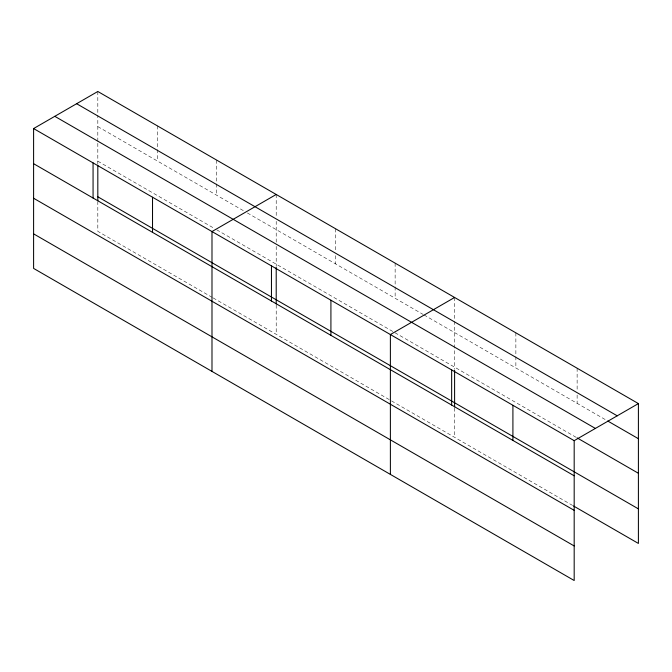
<?xml version="1.0" encoding="UTF-8"?>
<svg xmlns="http://www.w3.org/2000/svg" width="672" height="672" viewBox="0 0 672 672"><rect width="100%" height="100%" fill="white"/><g stroke="black" fill="none" stroke-linecap="round" stroke-linejoin="round"><path stroke-width="0.5" stroke-dasharray="3.36 2.52" d="M97.818 164.312L97.818 142.321M97.818 141.271L97.818 115.248M276.209 246.364L276.209 266.263M276.209 242.172L276.209 221.34M97.818 126.613L243.776 210.882M247.38 212.957L423.066 314.395M423.973 314.916L605.968 419.983M97.818 161.171L214.049 228.27M216.745 229.832L576.232 437.38M212.243 297.402L97.818 231.336L97.818 202.02M213.142 297.923L390.634 400.394M391.532 400.915L572.628 505.47M577.13 368.214L577.13 390.944M577.13 395.077L577.13 403.343M515.869 332.842L515.869 355.572M515.869 356.605L515.869 367.97M454.6 297.469L454.6 320.2M454.6 321.233L454.6 369.256M454.6 408.005L454.6 437.329M395.136 263.138L395.136 285.869M395.136 286.902L395.136 298.267M335.672 228.808L335.672 251.538M335.672 255.671L335.672 263.936M276.209 194.477L276.209 217.207M276.209 305.012L276.209 334.337M216.745 160.146L216.745 182.876M216.745 183.91L216.745 195.275M157.282 125.815L157.282 148.546M157.282 149.579L157.282 160.944M97.818 91.484L97.818 114.215"/><path stroke-width="1.01" d="M33.6 128.562L574.182 440.664L574.182 580.516L33.6 268.414L33.6 128.562L97.818 91.484L638.4 403.586L638.4 543.438L573.527 505.991M276.209 194.477L211.991 231.554L211.991 371.414M454.6 297.469L390.382 334.547L390.382 474.407M574.182 440.664L638.4 403.586M76.625 103.715L617.207 415.817M607.765 421.025L638.4 438.715M54.793 116.323L595.375 428.425M577.13 437.9L638.4 473.273M97.818 196.778L638.4 508.88M33.6 163.691L574.182 475.793M33.6 198.248L574.182 510.35M33.6 233.856L574.182 545.958M512.912 405.292L512.912 440.42M454.6 370.297L454.6 406.955M451.651 369.919L451.651 405.048M330.918 300.216L330.918 335.345M276.209 267.305L276.209 303.962M271.454 265.885L271.454 301.014M152.527 197.224L152.527 232.352M97.818 165.362L97.818 200.97M93.064 162.893L93.064 198.022"/></g></svg>
